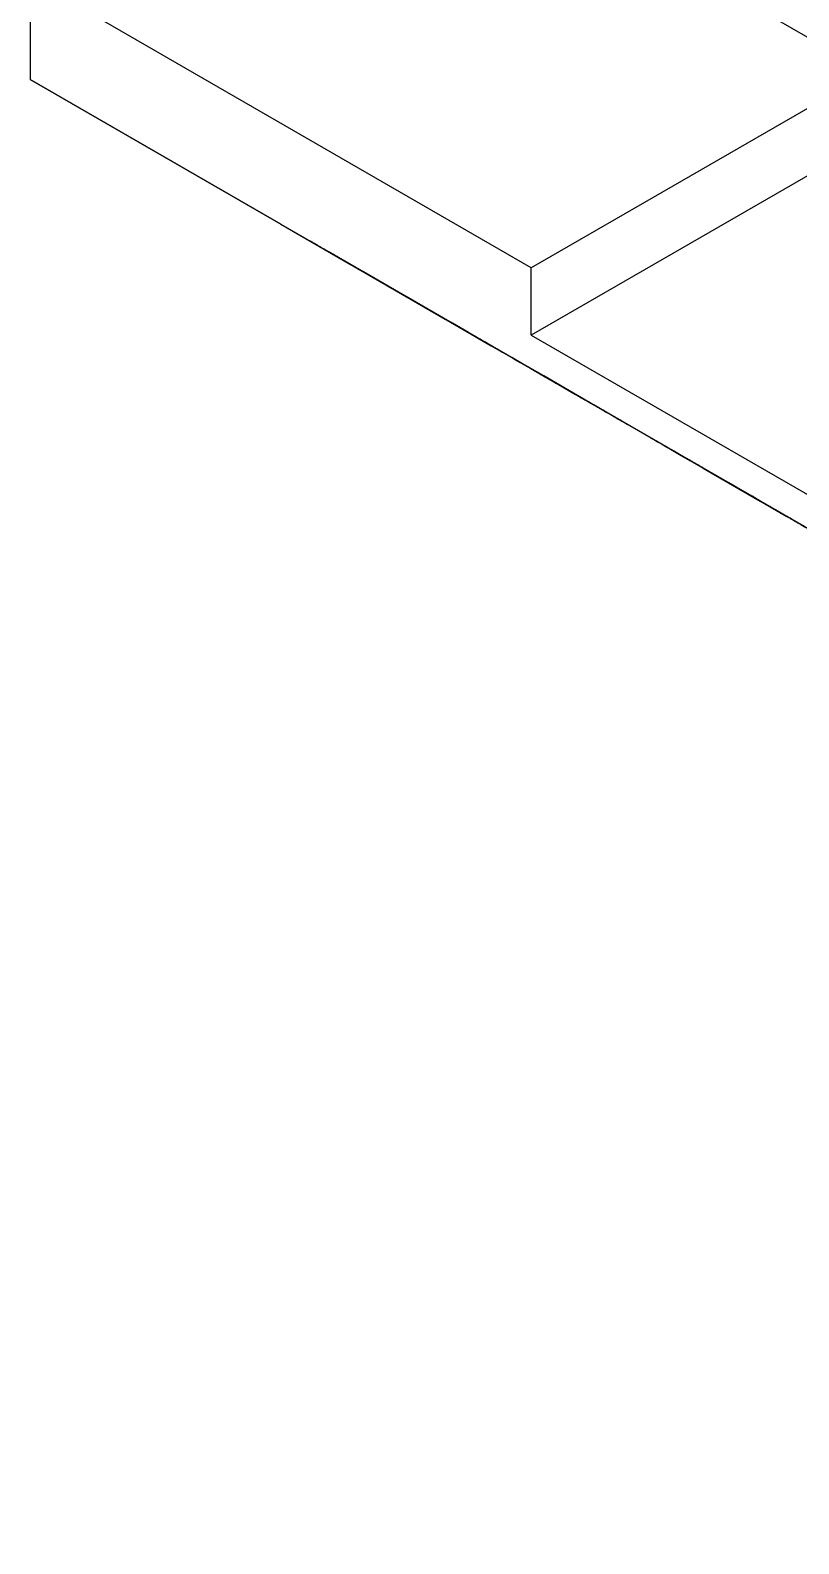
# Model space of a CAD drawing. Header units: millimetres. Extents: x 15 to 415, y 5 to 292.
# Drawn here: x 330.69 to 340.02, y 89.53 to 107.89 of the extents above; entities that cross this region are included whole.
import ezdxf

# ---------------------------------------------------------------- set-up
doc = ezdxf.new("R2010")
doc.units = ezdxf.units.MM

msp = doc.modelspace()

# ---------------------------------------------------------------- linework, layer by layer
at = {"color": 7, "linetype": 'Continuous', "lineweight": 25}
for p, q in [((336.347, 109.99), (340.873, 107.378)), ((330.69, 108.521), (330.69, 107.296)), ((336.771, 105.01), (330.69, 108.521)), ((330.69, 107.296), (360.954, 89.825)), ((333.731, 105.54), (330.69, 107.296)), ((330.69, 107.296), (330.69, 107.296)), ((340.873, 107.378), (336.771, 105.01)), ((340.873, 106.561), (336.771, 104.194)), ((333.731, 105.54), (334.579, 105.05)), ((335.01, 104.802), (334.308, 105.207)), ((334.465, 105.117), (335.151, 104.721)), ((335.814, 104.338), (334.531, 105.079)), ((334.531, 105.079), (334.67, 104.998)), ((364.844, 87.579), (334.579, 105.05)), ((334.67, 104.998), (334.928, 104.849)), ((335.412, 104.57), (334.734, 104.961)), ((334.885, 104.874), (335.553, 104.488)), ((336.771, 104.194), (336.771, 105.01)), ((334.928, 104.849), (335.189, 104.698)), ((335.151, 104.721), (335.01, 104.802)), ((335.189, 104.698), (335.016, 104.798)), ((335.016, 104.798), (335.172, 104.708)), ((335.326, 104.62), (335.131, 104.732)), ((335.131, 104.732), (335.725, 104.389)), ((335.172, 104.708), (336.011, 104.224)), ((336.314, 104.049), (335.253, 104.661)), ((335.253, 104.661), (335.395, 104.58)), ((335.725, 104.389), (335.326, 104.62)), ((335.395, 104.58), (335.84, 104.322)), ((335.553, 104.488), (335.412, 104.57)), ((335.875, 104.302), (335.634, 104.442)), ((335.634, 104.442), (335.799, 104.346)), ((335.799, 104.346), (336.041, 104.206)), ((336.011, 104.224), (335.814, 104.338)), ((335.84, 104.322), (335.868, 104.306)), ((335.994, 104.234), (336.286, 104.065)), ((336.053, 104.2), (335.994, 104.234)), ((336.96, 103.676), (336.069, 104.191)), ((336.069, 104.191), (336.21, 104.109)), ((336.771, 104.194), (354.873, 93.744)), ((336.21, 104.109), (337.101, 103.594)), ((336.286, 104.065), (336.35, 104.028)), ((336.537, 103.921), (336.314, 104.049)), ((336.705, 103.823), (336.536, 103.921)), ((336.923, 103.698), (336.754, 103.795)), ((336.754, 103.795), (336.96, 103.676)), ((337.477, 103.377), (336.923, 103.698)), ((337.253, 103.507), (337.099, 103.595)), ((337.099, 103.595), (337.184, 103.546)), ((337.101, 103.594), (337.308, 103.475)), ((337.333, 103.461), (337.253, 103.507)), ((337.308, 103.475), (337.477, 103.377)), ((337.588, 103.314), (337.419, 103.411)), ((339.17, 102.4), (338.467, 102.807)), ((339.737, 102.073), (338.523, 102.774)), ((338.523, 102.774), (338.62, 102.718)), ((338.577, 102.743), (339.268, 102.344)), ((338.62, 102.718), (338.859, 102.58)), ((339.452, 102.238), (338.768, 102.632)), ((338.859, 102.58), (339.04, 102.475)), ((339.04, 102.475), (338.86, 102.58)), ((338.86, 102.58), (338.968, 102.517)), ((338.879, 102.568), (339.55, 102.181)), ((338.968, 102.517), (339.875, 101.994)), ((340.079, 101.876), (339.018, 102.488)), ((339.018, 102.488), (339.117, 102.431)), ((339.182, 102.394), (339.045, 102.472)), ((339.045, 102.472), (339.607, 102.148)), ((339.117, 102.431), (339.556, 102.178)), ((339.268, 102.344), (339.17, 102.4)), ((339.607, 102.148), (339.182, 102.394)), ((339.549, 102.182), (339.281, 102.336)), ((339.281, 102.336), (339.396, 102.27)), ((339.396, 102.27), (339.668, 102.113)), ((339.55, 102.181), (339.452, 102.238)), ((339.556, 102.178), (339.574, 102.167)), ((340.482, 101.643), (339.587, 102.159)), ((339.587, 102.159), (339.688, 102.101)), ((339.688, 102.101), (340.582, 101.585)), ((339.711, 102.088), (340.011, 101.915)), ((339.751, 102.065), (339.711, 102.088)), ((339.875, 101.994), (339.737, 102.073)), ((340.011, 101.915), (340.054, 101.89))]:
    msp.add_line(p, q, dxfattribs=at)
for points, knots in [([(334.201, 105.269), (334.19, 105.276), (334.168, 105.288), (334.14, 105.304), (334.119, 105.316), (334.103, 105.326), (334.093, 105.332), (334.087, 105.335), (334.088, 105.334), (334.094, 105.331), (334.105, 105.325), (334.12, 105.316), (334.141, 105.304), (334.166, 105.289), (334.196, 105.272), (334.23, 105.253), (334.267, 105.231), (334.294, 105.215), (334.308, 105.207)], [0, 0, 0, 0, 0.080118, 0.154715, 0.224303, 0.28938, 0.350611, 0.40875, 0.464647, 0.519358, 0.573182, 0.628061, 0.683715, 0.741934, 0.802194, 0.865043, 0.930891, 1, 1, 1, 1]), ([(334.885, 104.874), (334.868, 104.884), (334.836, 104.902), (334.787, 104.931), (334.737, 104.959), (334.689, 104.987), (334.642, 105.014), (334.596, 105.041), (334.55, 105.067), (334.506, 105.093), (334.463, 105.118), (334.421, 105.142), (334.38, 105.165), (334.341, 105.188), (334.303, 105.21), (334.267, 105.231), (334.233, 105.251), (334.212, 105.263), (334.201, 105.269)], [0, 0, 0, 0, 0.0762454, 0.14802, 0.2162211, 0.2805142, 0.3421787, 0.400999, 0.4581934, 0.5143103, 0.5701168, 0.6258721, 0.6830506, 0.7420119, 0.8028701, 0.8657978, 0.9312204, 1, 1, 1, 1]), ([(334.465, 105.117), (334.457, 105.121), (334.44, 105.131), (334.417, 105.144), (334.396, 105.156), (334.378, 105.167), (334.362, 105.176), (334.349, 105.184), (334.338, 105.19), (334.33, 105.194), (334.326, 105.197), (334.324, 105.198), (334.325, 105.198), (334.328, 105.196), (334.335, 105.192), (334.345, 105.186), (334.358, 105.178), (334.369, 105.172), (334.375, 105.169)], [0, 0, 0, 0, 0.0772863, 0.1504545, 0.2195196, 0.2842461, 0.3457498, 0.4047565, 0.4612988, 0.5167936, 0.5714934, 0.6247584, 0.6790419, 0.7339462, 0.7928733, 0.8557731, 0.9248382, 1, 1, 1, 1]), ([(334.375, 105.169), (334.381, 105.165), (334.392, 105.159), (334.409, 105.149), (334.427, 105.139), (334.445, 105.128), (334.464, 105.117), (334.484, 105.106), (334.505, 105.094), (334.526, 105.081), (334.549, 105.068), (334.572, 105.055), (334.596, 105.041), (334.622, 105.026), (334.648, 105.011), (334.676, 104.995), (334.705, 104.978), (334.724, 104.967), (334.734, 104.961)], [0, 0, 0, 0, 0.069354, 0.133408, 0.192505, 0.24732, 0.299894, 0.35073, 0.401993, 0.453572, 0.50735, 0.563071, 0.623362, 0.686915, 0.755736, 0.830666, 0.912262, 1, 1, 1, 1]), ([(335.875, 104.302), (335.88, 104.299), (335.891, 104.293), (335.901, 104.287), (335.907, 104.284), (335.908, 104.283), (335.905, 104.285), (335.897, 104.29), (335.885, 104.297), (335.874, 104.303), (335.868, 104.306)], [0, 0, 0, 0, 0.1349, 0.262137, 0.383818, 0.503744, 0.622524, 0.74318, 0.868831, 1, 1, 1, 1]), ([(336.094, 104.176), (336.097, 104.174), (336.103, 104.171), (336.106, 104.169), (336.106, 104.169), (336.101, 104.172), (336.092, 104.177), (336.079, 104.184), (336.062, 104.194), (336.049, 104.202), (336.041, 104.206)], [0, 0, 0, 0, 0.094989, 0.193265, 0.297051, 0.4077, 0.530418, 0.670497, 0.82661, 1, 1, 1, 1]), ([(336.053, 104.2), (336.064, 104.193), (336.085, 104.181), (336.116, 104.163), (336.141, 104.149), (336.16, 104.138), (336.179, 104.127), (336.198, 104.116), (336.217, 104.105), (336.237, 104.094), (336.256, 104.083), (336.275, 104.071), (336.295, 104.06), (336.314, 104.049), (336.332, 104.038), (336.344, 104.032), (336.35, 104.028)], [0, 0, 0, 0, 0.156064, 0.299163, 0.366345, 0.429312, 0.490115, 0.548549, 0.605258, 0.659774, 0.714667, 0.768975, 0.824273, 0.880648, 0.938568, 1, 1, 1, 1]), ([(336.524, 103.928), (336.515, 103.933), (336.496, 103.944), (336.467, 103.961), (336.438, 103.977), (336.409, 103.994), (336.38, 104.011), (336.352, 104.027), (336.323, 104.044), (336.295, 104.06), (336.268, 104.076), (336.24, 104.091), (336.214, 104.107), (336.188, 104.122), (336.163, 104.136), (336.139, 104.15), (336.116, 104.163), (336.101, 104.172), (336.094, 104.176)], [0, 0, 0, 0, 0.072212, 0.140589, 0.205804, 0.268984, 0.330531, 0.390497, 0.449571, 0.508929, 0.567872, 0.626824, 0.68722, 0.748167, 0.809784, 0.872183, 0.9353, 1, 1, 1, 1]), ([(336.35, 104.028), (336.356, 104.025), (336.368, 104.018), (336.383, 104.009), (336.396, 104.001), (336.407, 103.995), (336.415, 103.991), (336.42, 103.988), (336.423, 103.986), (336.424, 103.985), (336.422, 103.987), (336.418, 103.989), (336.412, 103.992), (336.404, 103.997), (336.394, 104.003), (336.381, 104.01), (336.366, 104.019), (336.355, 104.025), (336.35, 104.028)], [0, 0, 0, 0, 0.064499, 0.125303, 0.182278, 0.236769, 0.288747, 0.340141, 0.39171, 0.444294, 0.498989, 0.556679, 0.618631, 0.685063, 0.755912, 0.83186, 0.913486, 1, 1, 1, 1]), ([(336.537, 103.921), (336.547, 103.915), (336.566, 103.903), (336.593, 103.888), (336.616, 103.874), (336.636, 103.863), (336.653, 103.854), (336.665, 103.847), (336.672, 103.842), (336.675, 103.84), (336.674, 103.841), (336.667, 103.845), (336.657, 103.851), (336.641, 103.86), (336.62, 103.872), (336.593, 103.888), (336.561, 103.906), (336.537, 103.92), (336.524, 103.928)], [0, 0, 0, 0, 0.0783916, 0.1530677, 0.2241615, 0.2919126, 0.356666, 0.4180817, 0.4764587, 0.5324392, 0.5871295, 0.6410257, 0.6944294, 0.7492315, 0.8060079, 0.866173, 0.9306048, 1, 1, 1, 1]), ([(336.683, 103.835), (336.677, 103.839), (336.663, 103.847), (336.643, 103.859), (336.623, 103.87), (336.603, 103.882), (336.584, 103.893), (336.566, 103.903), (336.55, 103.913), (336.54, 103.918), (336.536, 103.921)], [0, 0, 0, 0, 0.123722, 0.253743, 0.385925, 0.51816, 0.647414, 0.774676, 0.892816, 1, 1, 1, 1]), ([(337.374, 103.437), (337.361, 103.444), (337.335, 103.459), (337.295, 103.483), (337.253, 103.507), (337.211, 103.531), (337.168, 103.556), (337.125, 103.58), (337.082, 103.606), (337.038, 103.631), (336.993, 103.657), (336.949, 103.682), (336.905, 103.708), (336.86, 103.734), (336.815, 103.759), (336.771, 103.785), (336.726, 103.811), (336.698, 103.827), (336.683, 103.835)], [0, 0, 0, 0, 0.057055, 0.111817, 0.164873, 0.216665, 0.267992, 0.319387, 0.37221, 0.42655, 0.483588, 0.543737, 0.607624, 0.675937, 0.748689, 0.826625, 0.910427, 1, 1, 1, 1]), ([(336.705, 103.823), (336.716, 103.817), (336.738, 103.804), (336.776, 103.782), (336.818, 103.758), (336.849, 103.74), (336.865, 103.731)], [0, 0, 0, 0, 0.220404, 0.465218, 0.727946, 1, 1, 1, 1]), ([(336.865, 103.731), (336.873, 103.726), (336.888, 103.717), (336.912, 103.704), (336.935, 103.69), (336.958, 103.677), (336.981, 103.664), (337.004, 103.651), (337.026, 103.638), (337.048, 103.625), (337.07, 103.612), (337.092, 103.6), (337.114, 103.587), (337.135, 103.575), (337.156, 103.563), (337.177, 103.551), (337.197, 103.539), (337.21, 103.531), (337.217, 103.528)], [0, 0, 0, 0, 0.09347, 0.180268, 0.260551, 0.334801, 0.404468, 0.468808, 0.529372, 0.585463, 0.638921, 0.690423, 0.740864, 0.790384, 0.840914, 0.891416, 0.944962, 1, 1, 1, 1]), ([(337.217, 103.528), (337.222, 103.524), (337.233, 103.518), (337.248, 103.51), (337.26, 103.503), (337.27, 103.497), (337.277, 103.493), (337.282, 103.49), (337.285, 103.488), (337.285, 103.488), (337.282, 103.49), (337.276, 103.493), (337.268, 103.498), (337.257, 103.504), (337.243, 103.512), (337.226, 103.522), (337.207, 103.533), (337.192, 103.542), (337.184, 103.546)], [0, 0, 0, 0, 0.04982, 0.098196, 0.146052, 0.193371, 0.240979, 0.289689, 0.340774, 0.394609, 0.451976, 0.513152, 0.58028, 0.651815, 0.729453, 0.812702, 0.903297, 1, 1, 1, 1]), ([(337.333, 103.461), (337.34, 103.456), (337.355, 103.448), (337.377, 103.435), (337.399, 103.422), (337.421, 103.41), (337.442, 103.398), (337.463, 103.386), (337.483, 103.374), (337.503, 103.363), (337.522, 103.351), (337.541, 103.341), (337.559, 103.33), (337.583, 103.316), (337.612, 103.3), (337.632, 103.288), (337.642, 103.282)], [0, 0, 0, 0, 0.102442, 0.196521, 0.281876, 0.358874, 0.429345, 0.494534, 0.553997, 0.609079, 0.661149, 0.711013, 0.758932, 0.807202, 0.902677, 1, 1, 1, 1]), ([(337.453, 103.391), (337.458, 103.388), (337.467, 103.383), (337.478, 103.377), (337.487, 103.372), (337.493, 103.368), (337.497, 103.366), (337.498, 103.365), (337.497, 103.366), (337.493, 103.368), (337.487, 103.371), (337.479, 103.376), (337.468, 103.383), (337.454, 103.39), (337.438, 103.4), (337.419, 103.411), (337.398, 103.423), (337.383, 103.432), (337.374, 103.437)], [0, 0, 0, 0, 0.070734, 0.139134, 0.205714, 0.269795, 0.332867, 0.39397, 0.453756, 0.513517, 0.572446, 0.631066, 0.68902, 0.748338, 0.808753, 0.870073, 0.933668, 1, 1, 1, 1]), ([(337.645, 103.28), (337.63, 103.289), (337.599, 103.307), (337.544, 103.339), (337.483, 103.374), (337.44, 103.399), (337.419, 103.411)], [0, 0, 0, 0, 0.244463, 0.488528, 0.738394, 1, 1, 1, 1]), ([(337.818, 103.181), (337.81, 103.185), (337.794, 103.194), (337.771, 103.208), (337.747, 103.221), (337.724, 103.235), (337.701, 103.248), (337.678, 103.261), (337.655, 103.275), (337.625, 103.292), (337.586, 103.314), (337.541, 103.34), (337.496, 103.366), (337.468, 103.383), (337.453, 103.391)], [0, 0, 0, 0, 0.07298, 0.142496, 0.208763, 0.272418, 0.334248, 0.394188, 0.452768, 0.510556, 0.626654, 0.745182, 0.868742, 1, 1, 1, 1]), ([(337.588, 103.314), (337.6, 103.306), (337.624, 103.293), (337.658, 103.273), (337.689, 103.255), (337.72, 103.237), (337.748, 103.221), (337.776, 103.205), (337.802, 103.19), (337.819, 103.18), (337.828, 103.175)], [0, 0, 0, 0, 0.134402, 0.260006, 0.38247, 0.504209, 0.625754, 0.747408, 0.872047, 1, 1, 1, 1]), ([(337.642, 103.282), (337.652, 103.276), (337.67, 103.266), (337.69, 103.254), (337.703, 103.247), (337.707, 103.244), (337.706, 103.245), (337.704, 103.246), (337.699, 103.249), (337.692, 103.253), (337.684, 103.258), (337.673, 103.264), (337.66, 103.272), (337.65, 103.277), (337.645, 103.28)], [0, 0, 0, 0, 0.118777, 0.227308, 0.331765, 0.437549, 0.493409, 0.552008, 0.614826, 0.680761, 0.75266, 0.829667, 0.911994, 1, 1, 1, 1]), ([(337.828, 103.175), (337.838, 103.169), (337.857, 103.158), (337.882, 103.144), (337.902, 103.132), (337.919, 103.122), (337.931, 103.115), (337.94, 103.11), (337.944, 103.108), (337.945, 103.107), (337.943, 103.109), (337.936, 103.112), (337.925, 103.119), (337.91, 103.127), (337.893, 103.137), (337.871, 103.15), (337.846, 103.164), (337.827, 103.175), (337.818, 103.181)], [0, 0, 0, 0, 0.08528, 0.165513, 0.240577, 0.311259, 0.378579, 0.441634, 0.502176, 0.559481, 0.614856, 0.669384, 0.72218, 0.775838, 0.829857, 0.885111, 0.941172, 1, 1, 1, 1]), ([(338.277, 102.916), (338.269, 102.92), (338.254, 102.929), (338.237, 102.939), (338.224, 102.947), (338.216, 102.951), (338.214, 102.953), (338.216, 102.951), (338.222, 102.948), (338.233, 102.941), (338.249, 102.932), (338.268, 102.921), (338.292, 102.907), (338.32, 102.891), (338.352, 102.873), (338.387, 102.853), (338.425, 102.83), (338.453, 102.815), (338.467, 102.807)], [0, 0, 0, 0, 0.065798, 0.127155, 0.184917, 0.240315, 0.293911, 0.34688, 0.400179, 0.455054, 0.511658, 0.5705, 0.632993, 0.699204, 0.768638, 0.842178, 0.919093, 1, 1, 1, 1]), ([(338.879, 102.568), (338.863, 102.578), (338.831, 102.596), (338.782, 102.625), (338.735, 102.652), (338.689, 102.678), (338.645, 102.704), (338.602, 102.728), (338.561, 102.752), (338.522, 102.774), (338.485, 102.796), (338.449, 102.817), (338.415, 102.836), (338.383, 102.855), (338.353, 102.872), (338.325, 102.888), (338.3, 102.903), (338.285, 102.911), (338.277, 102.916)], [0, 0, 0, 0, 0.088689, 0.172389, 0.250451, 0.324184, 0.393257, 0.458165, 0.519007, 0.57655, 0.631404, 0.684266, 0.735993, 0.787274, 0.838864, 0.890984, 0.944286, 1, 1, 1, 1]), ([(338.577, 102.743), (338.568, 102.748), (338.552, 102.758), (338.528, 102.771), (338.506, 102.784), (338.487, 102.795), (338.469, 102.805), (338.454, 102.814), (338.442, 102.821), (338.432, 102.827), (338.425, 102.831), (338.419, 102.834), (338.417, 102.835), (338.417, 102.835), (338.42, 102.834), (338.426, 102.83), (338.434, 102.825), (338.442, 102.821), (338.446, 102.819)], [0, 0, 0, 0, 0.088783, 0.172719, 0.251897, 0.32571, 0.395186, 0.459992, 0.521367, 0.579078, 0.633796, 0.685785, 0.735217, 0.783563, 0.833186, 0.884915, 0.93991, 1, 1, 1, 1]), ([(338.446, 102.819), (338.45, 102.816), (338.458, 102.812), (338.471, 102.804), (338.484, 102.796), (338.499, 102.788), (338.515, 102.779), (338.531, 102.769), (338.549, 102.759), (338.568, 102.748), (338.589, 102.736), (338.61, 102.724), (338.633, 102.71), (338.657, 102.696), (338.683, 102.682), (338.71, 102.666), (338.739, 102.649), (338.758, 102.638), (338.768, 102.632)], [0, 0, 0, 0, 0.055398, 0.106564, 0.154052, 0.19966, 0.244385, 0.291018, 0.339498, 0.391115, 0.446716, 0.507645, 0.573424, 0.644853, 0.72267, 0.807354, 0.899723, 1, 1, 1, 1]), ([(339.549, 102.182), (339.555, 102.178), (339.566, 102.172), (339.579, 102.164), (339.589, 102.159), (339.594, 102.156), (339.595, 102.155), (339.592, 102.157), (339.586, 102.16), (339.578, 102.165), (339.574, 102.167)], [0, 0, 0, 0, 0.157996, 0.30133, 0.432066, 0.554445, 0.668537, 0.77815, 0.886494, 1, 1, 1, 1]), ([(339.75, 102.065), (339.752, 102.065), (339.755, 102.063), (339.754, 102.063), (339.749, 102.066), (339.741, 102.071), (339.729, 102.078), (339.712, 102.087), (339.692, 102.099), (339.677, 102.108), (339.668, 102.113)], [0, 0, 0, 0, 0.07943, 0.166531, 0.262976, 0.37315, 0.499405, 0.64686, 0.812036, 1, 1, 1, 1]), ([(340.128, 101.848), (340.118, 101.853), (340.099, 101.864), (340.071, 101.88), (340.043, 101.896), (340.016, 101.912), (339.989, 101.927), (339.963, 101.942), (339.938, 101.957), (339.914, 101.971), (339.89, 101.985), (339.867, 101.998), (339.845, 102.011), (339.817, 102.027), (339.784, 102.046), (339.761, 102.059), (339.75, 102.065)], [0, 0, 0, 0, 0.084683, 0.165292, 0.240782, 0.312839, 0.380937, 0.446095, 0.508031, 0.567831, 0.625376, 0.680859, 0.735684, 0.788918, 0.894279, 1, 1, 1, 1]), ([(339.751, 102.065), (339.759, 102.06), (339.774, 102.052), (339.801, 102.036), (339.831, 102.019), (339.863, 102), (339.898, 101.98), (339.933, 101.96), (339.97, 101.938), (339.993, 101.925), (340.005, 101.918)], [0, 0, 0, 0, 0.1302597, 0.2510991, 0.365439, 0.4778037, 0.5936683, 0.7166817, 0.8515269, 1, 1, 1, 1]), ([(340.005, 101.918), (340.017, 101.911), (340.039, 101.899), (340.066, 101.883), (340.085, 101.872), (340.094, 101.867), (340.095, 101.866), (340.089, 101.87), (340.075, 101.878), (340.061, 101.886), (340.054, 101.89)], [0, 0, 0, 0, 0.157241, 0.292206, 0.411508, 0.518998, 0.624207, 0.736823, 0.860395, 1, 1, 1, 1]), ([(340.068, 101.882), (340.061, 101.886), (340.047, 101.894), (340.031, 101.903), (340.021, 101.909), (340.015, 101.912), (340.015, 101.912), (340.02, 101.91), (340.03, 101.904), (340.044, 101.895), (340.065, 101.884), (340.09, 101.869), (340.121, 101.851), (340.157, 101.83), (340.198, 101.807), (340.245, 101.779), (340.297, 101.75), (340.334, 101.728), (340.354, 101.717)], [0, 0, 0, 0, 0.051462, 0.100833, 0.148312, 0.195492, 0.242848, 0.291513, 0.342558, 0.396474, 0.45408, 0.515785, 0.582544, 0.654243, 0.731868, 0.815296, 0.904369, 1, 1, 1, 1])]:
    msp.add_open_spline(points, degree=3, knots=knots, dxfattribs=at)

doc.saveas('drawing.dxf')
